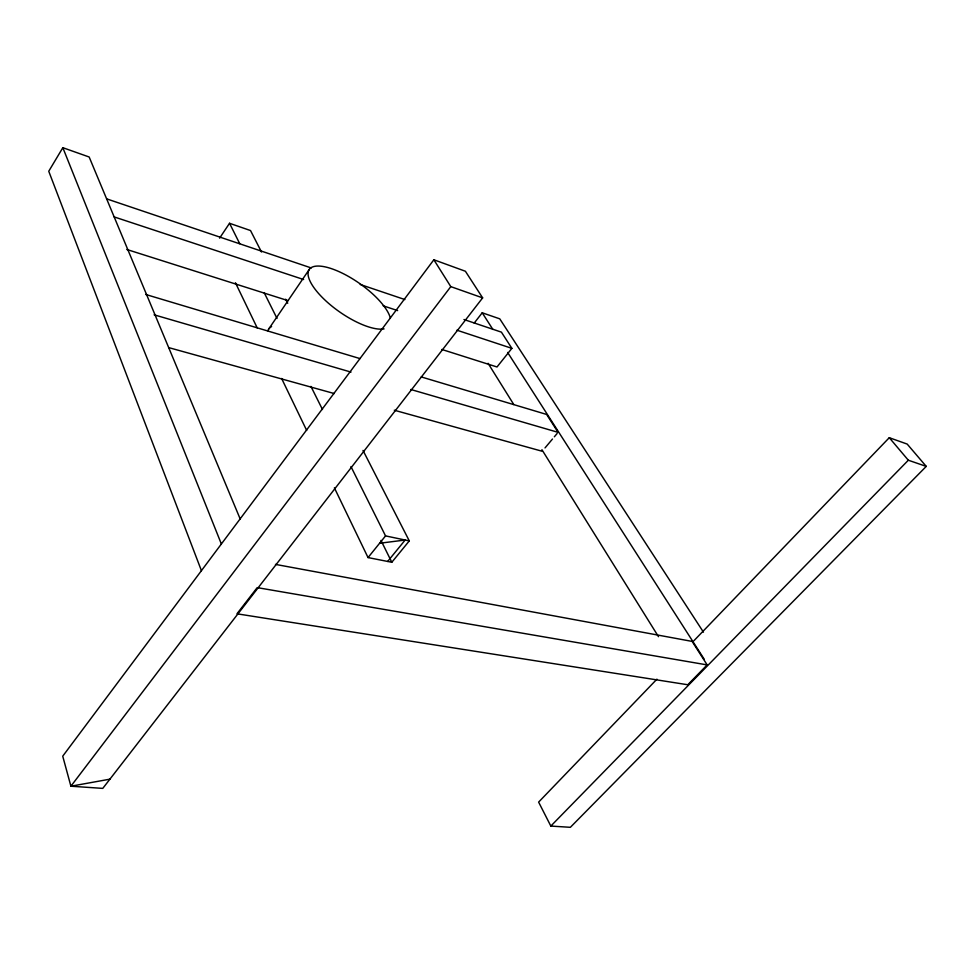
<?xml version="1.0" encoding="UTF-8"?>
<svg xmlns="http://www.w3.org/2000/svg" width="975" height="975" viewBox="0 0 975 975"><rect width="100%" height="100%" fill="white"/><g stroke="black" fill="none" stroke-linecap="round" stroke-linejoin="round"><path stroke-width="1.46" d="M240.24 519.102L89.164 156.999L62.839 147.688L48.75 171.259L201.423 570.668M219.607 238.144L229.539 223.287L250.526 230.551L261.495 252.013M268.698 329.05L309.294 269.405M433.851 259.764L62.729 756.186L70.907 786.216L102.777 788.385L482.637 297.875L465.404 271.257L433.851 259.764L450.791 286.626L482.637 297.875M450.791 286.626L70.907 786.216L109.931 779.159M474.203 323.078L482.211 312.792L499.761 318.837L703.45 632.153M463.954 319.508L501.418 332.146L511.875 348.355L497.006 366.978L441.833 349.464M368.038 557.578L385.539 535.897L409.293 540.893L391.804 562.27L368.038 557.578L334.388 487.841M387.672 561.454L405.161 540.028L379.616 543.246M545.013 447.927L552.484 439.018M554.348 436.8L557.152 433.461M656.918 679.173L538.627 802.108L550.826 826.069L570.363 827.312L926.25 466.391L907.189 444.076L889.273 437.702L693.883 640.758M707.168 664.913L687.789 684.755L236.962 613.799L257.217 587.62L707.168 664.913L692.116 641.404L275.462 564.391M550.826 826.069L908.334 460.224L926.25 466.391M168.772 347.624L334.254 393.547M394.302 410.219L542.21 451.267M154.111 314.815L351 372.097M410.792 389.488L558.09 432.352M145.677 294.462L360.007 358.593M421.237 376.923L546.634 414.448L557.273 431.072M126.774 249.466L287.93 300.617M114.16 216.913L303.615 279.52M383.163 305.809L397.629 310.598M456.922 330.196L511.875 348.355M106.628 198.863L311.232 267.942M360.214 284.481L404.881 299.557M889.273 437.702L908.334 460.224M482.211 312.792L492.862 329.416M507.622 352.438L704.328 659.392M488.085 363.309L513.801 404.576M541.929 449.707L658.491 636.675M285.651 299.215L287.723 303.262M363.005 450.426L409.293 540.893M229.539 223.287L239.716 243.677M264.127 292.61L277.022 318.435M310.928 386.393L322.469 409.5M350.951 466.574L385.539 535.897M380.993 540.43L391.804 562.27M235.426 282.738L257.193 327.868M281.604 378.458L306.674 430.414M62.839 147.688L221.362 543.989M384.065 328.904A49.079 17.379 35 0 1 318.082 292.914A49.079 17.379 35 0 1 332.122 268.881A49.079 17.379 35 0 1 390.378 318.094M267.808 330.72A48.177 19.098 34.9 0 1 271.598 326.54"/></g></svg>
